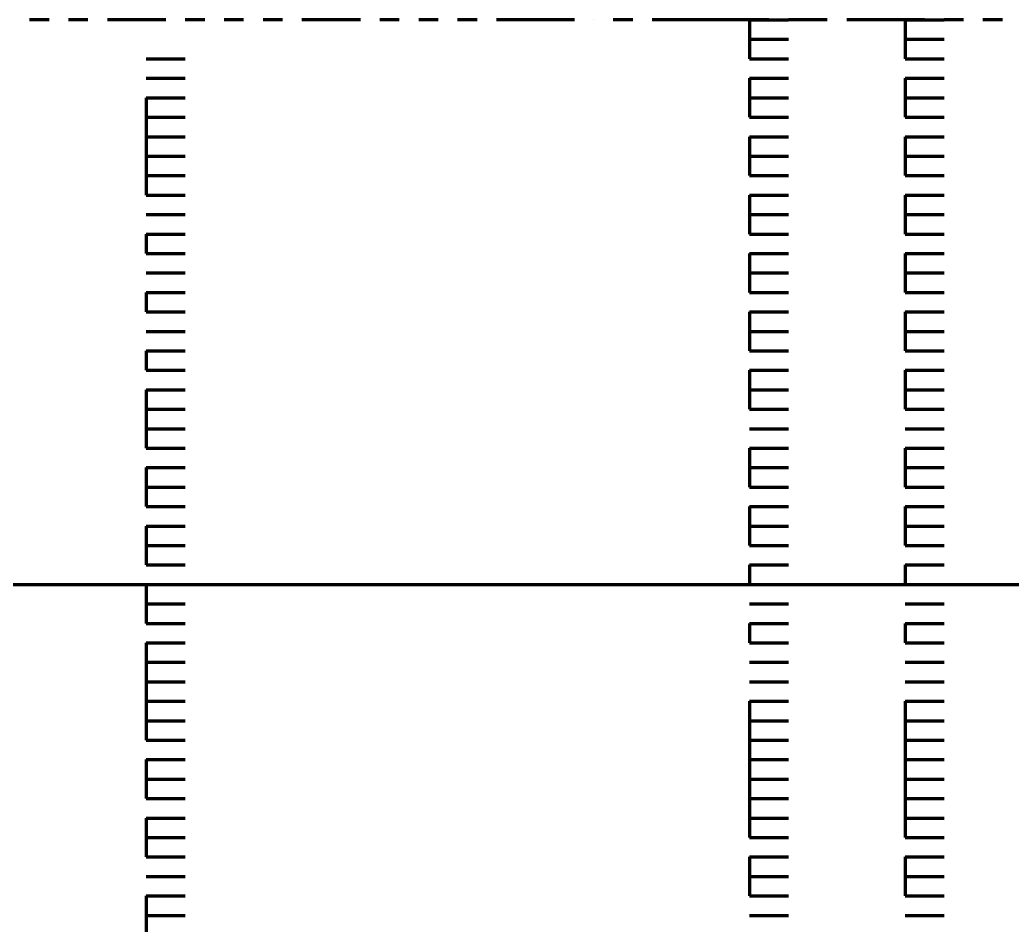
# Model space of a CAD drawing. Header units: inches. Extents: x 16 to 776, y 37 to 575.
# Drawn here: x 264.08 to 272.58, y 338.08 to 345.83 of the extents above; entities that cross this region are included whole.
import ezdxf

# ---------------------------------------------------------------- set-up
doc = ezdxf.new("R2010")
doc.units = ezdxf.units.IN
doc.header["$MEASUREMENT"] = 0
doc.layers.add('P', color=250, linetype='CONTINUOUS', lineweight=100)

msp = doc.modelspace()

# ---------------------------------------------------------------- linework, layer by layer
at = {"layer": 'P', "color": 0, "linetype": 'Continuous'}
for points in [[(264.3333, 345.8333), (264.1667, 345.8333)], [(264.6667, 345.8333), (264.5, 345.8333)], [(265, 345.8333), (264.8333, 345.8333)], [(265.3333, 345.8333), (265, 345.8333)], [(265.6667, 345.8333), (265.5, 345.8333)], [(266, 345.8333), (265.8333, 345.8333)], [(266.3333, 345.8333), (266.1667, 345.8333)], [(266.8333, 345.8333), (266.5, 345.8333)], [(267, 345.8333), (266.8333, 345.8333)], [(267.3333, 345.8333), (267.1667, 345.8333)], [(267.6667, 345.8333), (267.5, 345.8333)], [(268, 345.8333), (267.8333, 345.8333)], [(268.5, 345.8333), (268.1667, 345.8333)], [(268.8333, 345.8333), (268.5, 345.8333)], [(269, 345.8333), (269, 345.8333)], [(269.3333, 345.8333), (269.1667, 345.8333)], [(269.8333, 345.8333), (269.5, 345.8333)], [(270.1667, 345.8333), (269.8333, 345.8333)], [(270.5, 345.8333), (270.1667, 345.8333)], [(270.3333, 345.8333), (270.3333, 345.6667)], [(270.3333, 345.8333), (270.5, 345.8333)], [(270.5, 345.8333), (270.6667, 345.8333)], [(270.8333, 345.8333), (270.6667, 345.8333)], [(271, 345.8333), (270.8333, 345.8333)], [(271.5, 345.8333), (271.1667, 345.8333)], [(271.8333, 345.8333), (271.5, 345.8333)], [(271.6667, 345.8333), (271.6667, 345.6667)], [(271.6667, 345.8333), (271.8333, 345.8333)], [(271.8333, 345.8333), (272, 345.8333)], [(272.1667, 345.8333), (272, 345.8333)], [(272.5, 345.8333), (272.3333, 345.8333)], [(270.3333, 345.6667), (270.5, 345.6667)], [(270.3333, 345.6667), (270.3333, 345.6667)], [(270.3333, 345.6667), (270.5, 345.6667)], [(270.3333, 345.6667), (270.5, 345.6667)], [(270.3333, 345.6667), (270.3333, 345.5)], [(270.3333, 345.6667), (270.5, 345.6667)], [(270.5, 345.6667), (270.6667, 345.6667)], [(270.5, 345.6667), (270.6667, 345.6667)], [(270.5, 345.6667), (270.6667, 345.6667)], [(270.5, 345.6667), (270.6667, 345.6667)], [(271.6667, 345.6667), (271.8333, 345.6667)], [(271.6667, 345.6667), (271.6667, 345.6667)], [(271.6667, 345.6667), (271.8333, 345.6667)], [(271.6667, 345.6667), (271.8333, 345.6667)], [(271.6667, 345.6667), (271.6667, 345.5)], [(271.6667, 345.6667), (271.8333, 345.6667)], [(271.8333, 345.6667), (272, 345.6667)], [(271.8333, 345.6667), (272, 345.6667)], [(271.8333, 345.6667), (272, 345.6667)], [(271.8333, 345.6667), (272, 345.6667)], [(265.1667, 345.5), (265.3333, 345.5)], [(265.3333, 345.5), (265.5, 345.5)], [(270.3333, 345.5), (270.5, 345.5)], [(270.3333, 345.5), (270.5, 345.5)], [(270.5, 345.5), (270.6667, 345.5)], [(270.5, 345.5), (270.6667, 345.5)], [(271.6667, 345.5), (271.8333, 345.5)], [(271.6667, 345.5), (271.8333, 345.5)], [(271.8333, 345.5), (272, 345.5)], [(271.8333, 345.5), (272, 345.5)], [(265.1667, 345.3333), (265.3333, 345.3333)], [(265.1667, 345.3333), (265.3333, 345.3333)], [(265.3333, 345.3333), (265.5, 345.3333)], [(265.3333, 345.3333), (265.5, 345.3333)], [(270.3333, 345.3333), (270.5, 345.3333)], [(270.3333, 345.3333), (270.3333, 345.1667)], [(270.3333, 345.3333), (270.5, 345.3333)], [(270.5, 345.3333), (270.6667, 345.3333)], [(270.5, 345.3333), (270.6667, 345.3333)], [(271.6667, 345.3333), (271.8333, 345.3333)], [(271.6667, 345.3333), (271.6667, 345.1667)], [(271.6667, 345.3333), (271.8333, 345.3333)], [(271.8333, 345.3333), (272, 345.3333)], [(271.8333, 345.3333), (272, 345.3333)], [(265.1667, 345.1667), (265.3333, 345.1667)], [(265.1667, 345.1667), (265.1667, 345.1667)], [(265.1667, 345.1667), (265.3333, 345.1667)], [(265.1667, 345.1667), (265.3333, 345.1667)], [(265.1667, 345.1667), (265.1667, 345)], [(265.1667, 345.1667), (265.3333, 345.1667)], [(265.3333, 345.1667), (265.5, 345.1667)], [(265.3333, 345.1667), (265.5, 345.1667)], [(265.3333, 345.1667), (265.5, 345.1667)], [(265.3333, 345.1667), (265.5, 345.1667)], [(270.3333, 345.1667), (270.5, 345.1667)], [(270.3333, 345.1667), (270.3333, 345.1667)], [(270.3333, 345.1667), (270.5, 345.1667)], [(270.3333, 345.1667), (270.5, 345.1667)], [(270.3333, 345.1667), (270.3333, 345)], [(270.3333, 345.1667), (270.5, 345.1667)], [(270.5, 345.1667), (270.6667, 345.1667)], [(270.5, 345.1667), (270.6667, 345.1667)], [(270.5, 345.1667), (270.6667, 345.1667)], [(270.5, 345.1667), (270.6667, 345.1667)], [(271.6667, 345.1667), (271.8333, 345.1667)], [(271.6667, 345.1667), (271.6667, 345.1667)], [(271.6667, 345.1667), (271.8333, 345.1667)], [(271.6667, 345.1667), (271.8333, 345.1667)], [(271.6667, 345.1667), (271.6667, 345)], [(271.6667, 345.1667), (271.8333, 345.1667)], [(271.8333, 345.1667), (272, 345.1667)], [(271.8333, 345.1667), (272, 345.1667)], [(271.8333, 345.1667), (272, 345.1667)], [(271.8333, 345.1667), (272, 345.1667)], [(265.1667, 345), (265.3333, 345)], [(265.1667, 345), (265.1667, 344.8333)], [(265.1667, 345), (265.3333, 345)], [(265.3333, 345), (265.5, 345)], [(265.3333, 345), (265.5, 345)], [(270.3333, 345), (270.5, 345)], [(270.3333, 345), (270.5, 345)], [(270.5, 345), (270.6667, 345)], [(270.5, 345), (270.6667, 345)], [(271.6667, 345), (271.8333, 345)], [(271.6667, 345), (271.8333, 345)], [(271.8333, 345), (272, 345)], [(271.8333, 345), (272, 345)], [(265.1667, 344.8333), (265.3333, 344.8333)], [(265.1667, 344.8333), (265.3333, 344.8333)], [(265.1667, 344.8333), (265.3333, 344.8333)], [(265.1667, 344.8333), (265.1667, 344.6667)], [(265.1667, 344.8333), (265.3333, 344.8333)], [(265.3333, 344.8333), (265.5, 344.8333)], [(265.3333, 344.8333), (265.5, 344.8333)], [(265.3333, 344.8333), (265.5, 344.8333)], [(265.3333, 344.8333), (265.5, 344.8333)], [(270.3333, 344.8333), (270.5, 344.8333)], [(270.3333, 344.8333), (270.3333, 344.8333)], [(270.3333, 344.8333), (270.5, 344.8333)], [(270.3333, 344.8333), (270.5, 344.8333)], [(270.3333, 344.8333), (270.3333, 344.6667)], [(270.3333, 344.8333), (270.5, 344.8333)], [(270.5, 344.8333), (270.6667, 344.8333)], [(270.5, 344.8333), (270.6667, 344.8333)], [(270.5, 344.8333), (270.6667, 344.8333)], [(270.5, 344.8333), (270.6667, 344.8333)], [(271.6667, 344.8333), (271.8333, 344.8333)], [(271.6667, 344.8333), (271.6667, 344.8333)], [(271.6667, 344.8333), (271.8333, 344.8333)], [(271.6667, 344.8333), (271.8333, 344.8333)], [(271.6667, 344.8333), (271.6667, 344.6667)], [(271.6667, 344.8333), (271.8333, 344.8333)], [(271.8333, 344.8333), (272, 344.8333)], [(271.8333, 344.8333), (272, 344.8333)], [(271.8333, 344.8333), (272, 344.8333)], [(271.8333, 344.8333), (272, 344.8333)], [(265.1667, 344.6667), (265.3333, 344.6667)], [(265.1667, 344.6667), (265.1667, 344.5)], [(265.1667, 344.6667), (265.3333, 344.6667)], [(265.3333, 344.6667), (265.5, 344.6667)], [(265.3333, 344.6667), (265.5, 344.6667)], [(270.3333, 344.6667), (270.5, 344.6667)], [(270.3333, 344.6667), (270.3333, 344.5)], [(270.3333, 344.6667), (270.5, 344.6667)], [(270.5, 344.6667), (270.6667, 344.6667)], [(270.5, 344.6667), (270.6667, 344.6667)], [(271.6667, 344.6667), (271.8333, 344.6667)], [(271.6667, 344.6667), (271.6667, 344.5)], [(271.6667, 344.6667), (271.8333, 344.6667)], [(271.8333, 344.6667), (272, 344.6667)], [(271.8333, 344.6667), (272, 344.6667)], [(265.1667, 344.5), (265.3333, 344.5)], [(265.1667, 344.5), (265.1667, 344.3333)], [(265.1667, 344.5), (265.3333, 344.5)], [(265.3333, 344.5), (265.5, 344.5)], [(265.3333, 344.5), (265.5, 344.5)], [(270.3333, 344.5), (270.5, 344.5)], [(270.3333, 344.5), (270.5, 344.5)], [(270.5, 344.5), (270.6667, 344.5)], [(270.5, 344.5), (270.6667, 344.5)], [(271.6667, 344.5), (271.8333, 344.5)], [(271.6667, 344.5), (271.8333, 344.5)], [(271.8333, 344.5), (272, 344.5)], [(271.8333, 344.5), (272, 344.5)], [(265.1667, 344.3333), (265.3333, 344.3333)], [(265.1667, 344.3333), (265.1667, 344.3333)], [(265.1667, 344.3333), (265.3333, 344.3333)], [(265.1667, 344.3333), (265.3333, 344.3333)], [(265.1667, 344.3333), (265.3333, 344.3333)], [(265.1667, 344.3333), (265.3333, 344.3333)], [(265.3333, 344.3333), (265.5, 344.3333)], [(265.3333, 344.3333), (265.5, 344.3333)], [(265.3333, 344.3333), (265.5, 344.3333)], [(265.3333, 344.3333), (265.5, 344.3333)], [(265.3333, 344.3333), (265.5, 344.3333)], [(270.3333, 344.3333), (270.5, 344.3333)], [(270.3333, 344.3333), (270.3333, 344.3333)], [(270.3333, 344.3333), (270.5, 344.3333)], [(270.3333, 344.3333), (270.5, 344.3333)], [(270.3333, 344.3333), (270.3333, 344.1667)], [(270.3333, 344.3333), (270.5, 344.3333)], [(270.5, 344.3333), (270.6667, 344.3333)], [(270.5, 344.3333), (270.6667, 344.3333)], [(270.5, 344.3333), (270.6667, 344.3333)], [(270.5, 344.3333), (270.6667, 344.3333)], [(271.6667, 344.3333), (271.8333, 344.3333)], [(271.6667, 344.3333), (271.6667, 344.3333)], [(271.6667, 344.3333), (271.8333, 344.3333)], [(271.6667, 344.3333), (271.8333, 344.3333)], [(271.6667, 344.3333), (271.6667, 344.1667)], [(271.6667, 344.3333), (271.8333, 344.3333)], [(271.8333, 344.3333), (272, 344.3333)], [(271.8333, 344.3333), (272, 344.3333)], [(271.8333, 344.3333), (272, 344.3333)], [(271.8333, 344.3333), (272, 344.3333)], [(265.1667, 344.1667), (265.3333, 344.1667)], [(265.1667, 344.1667), (265.3333, 344.1667)], [(265.1667, 344.1667), (265.3333, 344.1667)], [(265.3333, 344.1667), (265.5, 344.1667)], [(265.3333, 344.1667), (265.5, 344.1667)], [(265.3333, 344.1667), (265.5, 344.1667)], [(270.3333, 344.1667), (270.5, 344.1667)], [(270.3333, 344.1667), (270.3333, 344)], [(270.3333, 344.1667), (270.5, 344.1667)], [(270.5, 344.1667), (270.6667, 344.1667)], [(270.5, 344.1667), (270.6667, 344.1667)], [(271.6667, 344.1667), (271.8333, 344.1667)], [(271.6667, 344.1667), (271.6667, 344)], [(271.6667, 344.1667), (271.8333, 344.1667)], [(271.8333, 344.1667), (272, 344.1667)], [(271.8333, 344.1667), (272, 344.1667)], [(265.1667, 344), (265.3333, 344)], [(265.1667, 344), (265.1667, 344)], [(265.1667, 344), (265.3333, 344)], [(265.1667, 344), (265.3333, 344)], [(265.1667, 344), (265.1667, 343.8333)], [(265.1667, 344), (265.3333, 344)], [(265.3333, 344), (265.5, 344)], [(265.3333, 344), (265.5, 344)], [(265.3333, 344), (265.5, 344)], [(265.3333, 344), (265.5, 344)], [(270.3333, 344), (270.5, 344)], [(270.3333, 344), (270.3333, 344)], [(270.3333, 344), (270.5, 344)], [(270.3333, 344), (270.5, 344)], [(270.3333, 344), (270.5, 344)], [(270.5, 344), (270.6667, 344)], [(270.5, 344), (270.6667, 344)], [(270.5, 344), (270.6667, 344)], [(270.5, 344), (270.6667, 344)], [(271.6667, 344), (271.8333, 344)], [(271.6667, 344), (271.6667, 344)], [(271.6667, 344), (271.8333, 344)], [(271.6667, 344), (271.8333, 344)], [(271.6667, 344), (271.8333, 344)], [(271.8333, 344), (272, 344)], [(271.8333, 344), (272, 344)], [(271.8333, 344), (272, 344)], [(271.8333, 344), (272, 344)], [(265.1667, 343.8333), (265.3333, 343.8333)], [(265.1667, 343.8333), (265.3333, 343.8333)], [(265.1667, 343.8333), (265.3333, 343.8333)], [(265.3333, 343.8333), (265.5, 343.8333)], [(265.3333, 343.8333), (265.5, 343.8333)], [(265.3333, 343.8333), (265.5, 343.8333)], [(270.3333, 343.8333), (270.5, 343.8333)], [(270.3333, 343.8333), (270.3333, 343.6667)], [(270.3333, 343.8333), (270.5, 343.8333)], [(270.5, 343.8333), (270.6667, 343.8333)], [(270.5, 343.8333), (270.6667, 343.8333)], [(271.6667, 343.8333), (271.8333, 343.8333)], [(271.6667, 343.8333), (271.6667, 343.6667)], [(271.6667, 343.8333), (271.8333, 343.8333)], [(271.8333, 343.8333), (272, 343.8333)], [(271.8333, 343.8333), (272, 343.8333)], [(265.1667, 343.6667), (265.3333, 343.6667)], [(265.1667, 343.6667), (265.3333, 343.6667)], [(265.1667, 343.6667), (265.3333, 343.6667)], [(265.3333, 343.6667), (265.5, 343.6667)], [(265.3333, 343.6667), (265.5, 343.6667)], [(265.3333, 343.6667), (265.5, 343.6667)], [(270.3333, 343.6667), (270.5, 343.6667)], [(270.3333, 343.6667), (270.3333, 343.5)], [(270.3333, 343.6667), (270.5, 343.6667)], [(270.5, 343.6667), (270.6667, 343.6667)], [(270.5, 343.6667), (270.6667, 343.6667)], [(271.6667, 343.6667), (271.8333, 343.6667)], [(271.6667, 343.6667), (271.6667, 343.5)], [(271.6667, 343.6667), (271.8333, 343.6667)], [(271.8333, 343.6667), (272, 343.6667)], [(271.8333, 343.6667), (272, 343.6667)], [(265.1667, 343.5), (265.3333, 343.5)], [(265.1667, 343.5), (265.1667, 343.5)], [(265.1667, 343.5), (265.3333, 343.5)], [(265.1667, 343.5), (265.3333, 343.5)], [(265.1667, 343.5), (265.1667, 343.3333)], [(265.1667, 343.5), (265.3333, 343.5)], [(265.3333, 343.5), (265.5, 343.5)], [(265.3333, 343.5), (265.5, 343.5)], [(265.3333, 343.5), (265.5, 343.5)], [(265.3333, 343.5), (265.5, 343.5)], [(270.3333, 343.5), (270.5, 343.5)], [(270.3333, 343.5), (270.3333, 343.5)], [(270.3333, 343.5), (270.5, 343.5)], [(270.3333, 343.5), (270.5, 343.5)], [(270.3333, 343.5), (270.5, 343.5)], [(270.5, 343.5), (270.6667, 343.5)], [(270.5, 343.5), (270.6667, 343.5)], [(270.5, 343.5), (270.6667, 343.5)], [(270.5, 343.5), (270.6667, 343.5)], [(271.6667, 343.5), (271.8333, 343.5)], [(271.6667, 343.5), (271.6667, 343.5)], [(271.6667, 343.5), (271.8333, 343.5)], [(271.6667, 343.5), (271.8333, 343.5)], [(271.6667, 343.5), (271.8333, 343.5)], [(271.8333, 343.5), (272, 343.5)], [(271.8333, 343.5), (272, 343.5)], [(271.8333, 343.5), (272, 343.5)], [(271.8333, 343.5), (272, 343.5)], [(265.1667, 343.3333), (265.3333, 343.3333)], [(265.1667, 343.3333), (265.3333, 343.3333)], [(265.1667, 343.3333), (265.3333, 343.3333)], [(265.3333, 343.3333), (265.5, 343.3333)], [(265.3333, 343.3333), (265.5, 343.3333)], [(265.3333, 343.3333), (265.5, 343.3333)], [(270.3333, 343.3333), (270.5, 343.3333)], [(270.3333, 343.3333), (270.3333, 343.1667)], [(270.3333, 343.3333), (270.5, 343.3333)], [(270.5, 343.3333), (270.6667, 343.3333)], [(270.5, 343.3333), (270.6667, 343.3333)], [(271.6667, 343.3333), (271.8333, 343.3333)], [(271.6667, 343.3333), (271.6667, 343.1667)], [(271.6667, 343.3333), (271.8333, 343.3333)], [(271.8333, 343.3333), (272, 343.3333)], [(271.8333, 343.3333), (272, 343.3333)], [(265.1667, 343.1667), (265.3333, 343.1667)], [(265.1667, 343.1667), (265.3333, 343.1667)], [(265.1667, 343.1667), (265.3333, 343.1667)], [(265.3333, 343.1667), (265.5, 343.1667)], [(265.3333, 343.1667), (265.5, 343.1667)], [(265.3333, 343.1667), (265.5, 343.1667)], [(270.3333, 343.1667), (270.5, 343.1667)], [(270.3333, 343.1667), (270.3333, 343)], [(270.3333, 343.1667), (270.5, 343.1667)], [(270.5, 343.1667), (270.6667, 343.1667)], [(270.5, 343.1667), (270.6667, 343.1667)], [(271.6667, 343.1667), (271.8333, 343.1667)], [(271.6667, 343.1667), (271.6667, 343)], [(271.6667, 343.1667), (271.8333, 343.1667)], [(271.8333, 343.1667), (272, 343.1667)], [(271.8333, 343.1667), (272, 343.1667)], [(265.1667, 343), (265.3333, 343)], [(265.1667, 343), (265.1667, 343)], [(265.1667, 343), (265.3333, 343)], [(265.1667, 343), (265.3333, 343)], [(265.1667, 343), (265.1667, 342.8333)], [(265.1667, 343), (265.3333, 343)], [(265.3333, 343), (265.5, 343)], [(265.3333, 343), (265.5, 343)], [(265.3333, 343), (265.5, 343)], [(265.3333, 343), (265.5, 343)], [(270.3333, 343), (270.5, 343)], [(270.3333, 343), (270.3333, 343)], [(270.3333, 343), (270.5, 343)], [(270.3333, 343), (270.5, 343)], [(270.3333, 343), (270.5, 343)], [(270.5, 343), (270.6667, 343)], [(270.5, 343), (270.6667, 343)], [(270.5, 343), (270.6667, 343)], [(270.5, 343), (270.6667, 343)], [(271.6667, 343), (271.8333, 343)], [(271.6667, 343), (271.6667, 343)], [(271.6667, 343), (271.8333, 343)], [(271.6667, 343), (271.8333, 343)], [(271.6667, 343), (271.8333, 343)], [(271.8333, 343), (272, 343)], [(271.8333, 343), (272, 343)], [(271.8333, 343), (272, 343)], [(271.8333, 343), (272, 343)], [(265.1667, 342.8333), (265.3333, 342.8333)], [(265.1667, 342.8333), (265.3333, 342.8333)], [(265.1667, 342.8333), (265.3333, 342.8333)], [(265.3333, 342.8333), (265.5, 342.8333)], [(265.3333, 342.8333), (265.5, 342.8333)], [(265.3333, 342.8333), (265.5, 342.8333)], [(270.3333, 342.8333), (270.5, 342.8333)], [(270.3333, 342.8333), (270.3333, 342.6667)], [(270.3333, 342.8333), (270.5, 342.8333)], [(270.5, 342.8333), (270.6667, 342.8333)], [(270.5, 342.8333), (270.6667, 342.8333)], [(271.6667, 342.8333), (271.8333, 342.8333)], [(271.6667, 342.8333), (271.6667, 342.6667)], [(271.6667, 342.8333), (271.8333, 342.8333)], [(271.8333, 342.8333), (272, 342.8333)], [(271.8333, 342.8333), (272, 342.8333)], [(265.1667, 342.6667), (265.3333, 342.6667)], [(265.1667, 342.6667), (265.3333, 342.6667)], [(265.1667, 342.6667), (265.3333, 342.6667)], [(265.1667, 342.6667), (265.3333, 342.6667)], [(265.1667, 342.6667), (265.1667, 342.5)], [(265.1667, 342.6667), (265.3333, 342.6667)], [(265.3333, 342.6667), (265.5, 342.6667)], [(265.3333, 342.6667), (265.5, 342.6667)], [(265.3333, 342.6667), (265.5, 342.6667)], [(265.3333, 342.6667), (265.5, 342.6667)], [(265.3333, 342.6667), (265.5, 342.6667)], [(270.3333, 342.6667), (270.5, 342.6667)], [(270.3333, 342.6667), (270.3333, 342.6667)], [(270.3333, 342.6667), (270.5, 342.6667)], [(270.3333, 342.6667), (270.5, 342.6667)], [(270.3333, 342.6667), (270.3333, 342.5)], [(270.3333, 342.6667), (270.5, 342.6667)], [(270.5, 342.6667), (270.6667, 342.6667)], [(270.5, 342.6667), (270.6667, 342.6667)], [(270.5, 342.6667), (270.6667, 342.6667)], [(270.5, 342.6667), (270.6667, 342.6667)], [(271.6667, 342.6667), (271.8333, 342.6667)], [(271.6667, 342.6667), (271.6667, 342.6667)], [(271.6667, 342.6667), (271.8333, 342.6667)], [(271.6667, 342.6667), (271.8333, 342.6667)], [(271.6667, 342.6667), (271.6667, 342.5)], [(271.6667, 342.6667), (271.8333, 342.6667)], [(271.8333, 342.6667), (272, 342.6667)], [(271.8333, 342.6667), (272, 342.6667)], [(271.8333, 342.6667), (272, 342.6667)], [(271.8333, 342.6667), (272, 342.6667)], [(265.1667, 342.5), (265.3333, 342.5)], [(265.1667, 342.5), (265.1667, 342.3333)], [(265.1667, 342.5), (265.3333, 342.5)], [(265.3333, 342.5), (265.5, 342.5)], [(265.3333, 342.5), (265.5, 342.5)], [(270.3333, 342.5), (270.5, 342.5)], [(270.3333, 342.5), (270.5, 342.5)], [(270.3333, 342.5), (270.5, 342.5)], [(270.5, 342.5), (270.6667, 342.5)], [(270.5, 342.5), (270.6667, 342.5)], [(270.5, 342.5), (270.6667, 342.5)], [(271.6667, 342.5), (271.8333, 342.5)], [(271.6667, 342.5), (271.8333, 342.5)], [(271.6667, 342.5), (271.8333, 342.5)], [(271.8333, 342.5), (272, 342.5)], [(271.8333, 342.5), (272, 342.5)], [(271.8333, 342.5), (272, 342.5)], [(265.1667, 342.3333), (265.3333, 342.3333)], [(265.1667, 342.3333), (265.1667, 342.1667)], [(265.1667, 342.3333), (265.3333, 342.3333)], [(265.3333, 342.3333), (265.5, 342.3333)], [(265.3333, 342.3333), (265.5, 342.3333)], [(270.3333, 342.3333), (270.5, 342.3333)], [(270.3333, 342.3333), (270.5, 342.3333)], [(270.3333, 342.3333), (270.5, 342.3333)], [(270.5, 342.3333), (270.6667, 342.3333)], [(270.5, 342.3333), (270.6667, 342.3333)], [(270.5, 342.3333), (270.6667, 342.3333)], [(271.6667, 342.3333), (271.8333, 342.3333)], [(271.6667, 342.3333), (271.8333, 342.3333)], [(271.6667, 342.3333), (271.8333, 342.3333)], [(271.8333, 342.3333), (272, 342.3333)], [(271.8333, 342.3333), (272, 342.3333)], [(271.8333, 342.3333), (272, 342.3333)], [(265.1667, 342.1667), (265.3333, 342.1667)], [(265.1667, 342.1667), (265.1667, 342.1667)], [(265.1667, 342.1667), (265.3333, 342.1667)], [(265.1667, 342.1667), (265.3333, 342.1667)], [(265.1667, 342.1667), (265.3333, 342.1667)], [(265.3333, 342.1667), (265.5, 342.1667)], [(265.3333, 342.1667), (265.5, 342.1667)], [(265.3333, 342.1667), (265.5, 342.1667)], [(265.3333, 342.1667), (265.5, 342.1667)], [(270.3333, 342.1667), (270.5, 342.1667)], [(270.3333, 342.1667), (270.3333, 342.1667)], [(270.3333, 342.1667), (270.5, 342.1667)], [(270.3333, 342.1667), (270.5, 342.1667)], [(270.3333, 342.1667), (270.3333, 342)], [(270.3333, 342.1667), (270.5, 342.1667)], [(270.5, 342.1667), (270.6667, 342.1667)], [(270.5, 342.1667), (270.6667, 342.1667)], [(270.5, 342.1667), (270.6667, 342.1667)], [(270.5, 342.1667), (270.6667, 342.1667)], [(271.6667, 342.1667), (271.8333, 342.1667)], [(271.6667, 342.1667), (271.6667, 342.1667)], [(271.6667, 342.1667), (271.8333, 342.1667)], [(271.6667, 342.1667), (271.8333, 342.1667)], [(271.6667, 342.1667), (271.6667, 342)], [(271.6667, 342.1667), (271.8333, 342.1667)], [(271.8333, 342.1667), (272, 342.1667)], [(271.8333, 342.1667), (272, 342.1667)], [(271.8333, 342.1667), (272, 342.1667)], [(271.8333, 342.1667), (272, 342.1667)], [(265.1667, 342), (265.3333, 342)], [(265.1667, 342), (265.1667, 341.8333)], [(265.1667, 342), (265.3333, 342)], [(265.3333, 342), (265.5, 342)], [(265.3333, 342), (265.5, 342)], [(270.3333, 342), (270.5, 342)], [(270.3333, 342), (270.3333, 341.8333)], [(270.3333, 342), (270.5, 342)], [(270.5, 342), (270.6667, 342)], [(270.5, 342), (270.6667, 342)], [(271.6667, 342), (271.8333, 342)], [(271.6667, 342), (271.6667, 341.8333)], [(271.6667, 342), (271.8333, 342)], [(271.8333, 342), (272, 342)], [(271.8333, 342), (272, 342)], [(265.1667, 341.8333), (265.3333, 341.8333)], [(265.1667, 341.8333), (265.1667, 341.8333)], [(265.1667, 341.8333), (265.3333, 341.8333)], [(265.1667, 341.8333), (265.3333, 341.8333)], [(265.1667, 341.8333), (265.1667, 341.6667)], [(265.1667, 341.8333), (265.3333, 341.8333)], [(265.3333, 341.8333), (265.5, 341.8333)], [(265.3333, 341.8333), (265.5, 341.8333)], [(265.3333, 341.8333), (265.5, 341.8333)], [(265.3333, 341.8333), (265.5, 341.8333)], [(270.3333, 341.8333), (270.5, 341.8333)], [(270.3333, 341.8333), (270.5, 341.8333)], [(270.3333, 341.8333), (270.5, 341.8333)], [(270.3333, 341.8333), (270.5, 341.8333)], [(270.3333, 341.8333), (270.5, 341.8333)], [(270.3333, 341.8333), (270.5, 341.8333)], [(270.5, 341.8333), (270.6667, 341.8333)], [(270.5, 341.8333), (270.6667, 341.8333)], [(270.5, 341.8333), (270.6667, 341.8333)], [(270.5, 341.8333), (270.6667, 341.8333)], [(270.5, 341.8333), (270.6667, 341.8333)], [(270.5, 341.8333), (270.6667, 341.8333)], [(271.6667, 341.8333), (271.8333, 341.8333)], [(271.6667, 341.8333), (271.8333, 341.8333)], [(271.6667, 341.8333), (271.8333, 341.8333)], [(271.6667, 341.8333), (271.8333, 341.8333)], [(271.6667, 341.8333), (271.8333, 341.8333)], [(271.6667, 341.8333), (271.8333, 341.8333)], [(271.8333, 341.8333), (272, 341.8333)], [(271.8333, 341.8333), (272, 341.8333)], [(271.8333, 341.8333), (272, 341.8333)], [(271.8333, 341.8333), (272, 341.8333)], [(271.8333, 341.8333), (272, 341.8333)], [(271.8333, 341.8333), (272, 341.8333)], [(265.1667, 341.6667), (265.3333, 341.6667)], [(265.1667, 341.6667), (265.3333, 341.6667)], [(265.3333, 341.6667), (265.5, 341.6667)], [(265.3333, 341.6667), (265.5, 341.6667)], [(270.3333, 341.6667), (270.5, 341.6667)], [(270.3333, 341.6667), (270.3333, 341.5)], [(270.3333, 341.6667), (270.5, 341.6667)], [(270.5, 341.6667), (270.6667, 341.6667)], [(270.5, 341.6667), (270.6667, 341.6667)], [(271.6667, 341.6667), (271.8333, 341.6667)], [(271.6667, 341.6667), (271.6667, 341.5)], [(271.6667, 341.6667), (271.8333, 341.6667)], [(271.8333, 341.6667), (272, 341.6667)], [(271.8333, 341.6667), (272, 341.6667)], [(265.1667, 341.5), (265.3333, 341.5)], [(265.1667, 341.5), (265.1667, 341.3333)], [(265.1667, 341.5), (265.3333, 341.5)], [(265.3333, 341.5), (265.5, 341.5)], [(265.3333, 341.5), (265.5, 341.5)], [(270.3333, 341.5), (270.5, 341.5)], [(270.3333, 341.5), (270.3333, 341.3333)], [(270.3333, 341.5), (270.5, 341.5)], [(270.5, 341.5), (270.6667, 341.5)], [(270.5, 341.5), (270.6667, 341.5)], [(271.6667, 341.5), (271.8333, 341.5)], [(271.6667, 341.5), (271.6667, 341.3333)], [(271.6667, 341.5), (271.8333, 341.5)], [(271.8333, 341.5), (272, 341.5)], [(271.8333, 341.5), (272, 341.5)], [(265.1667, 341.3333), (265.3333, 341.3333)], [(265.1667, 341.3333), (265.1667, 341.3333)], [(265.1667, 341.3333), (265.3333, 341.3333)], [(265.1667, 341.3333), (265.3333, 341.3333)], [(265.1667, 341.3333), (265.1667, 341.1667)], [(265.1667, 341.3333), (265.3333, 341.3333)], [(265.3333, 341.3333), (265.5, 341.3333)], [(265.3333, 341.3333), (265.5, 341.3333)], [(265.3333, 341.3333), (265.5, 341.3333)], [(265.3333, 341.3333), (265.5, 341.3333)], [(270.3333, 341.3333), (270.5, 341.3333)], [(270.3333, 341.3333), (270.5, 341.3333)], [(270.3333, 341.3333), (270.5, 341.3333)], [(270.3333, 341.3333), (270.5, 341.3333)], [(270.3333, 341.3333), (270.5, 341.3333)], [(270.3333, 341.3333), (270.5, 341.3333)], [(270.5, 341.3333), (270.6667, 341.3333)], [(270.5, 341.3333), (270.6667, 341.3333)], [(270.5, 341.3333), (270.6667, 341.3333)], [(270.5, 341.3333), (270.6667, 341.3333)], [(270.5, 341.3333), (270.6667, 341.3333)], [(270.5, 341.3333), (270.6667, 341.3333)], [(271.6667, 341.3333), (271.8333, 341.3333)], [(271.6667, 341.3333), (271.8333, 341.3333)], [(271.6667, 341.3333), (271.8333, 341.3333)], [(271.6667, 341.3333), (271.8333, 341.3333)], [(271.6667, 341.3333), (271.8333, 341.3333)], [(271.6667, 341.3333), (271.8333, 341.3333)], [(271.8333, 341.3333), (272, 341.3333)], [(271.8333, 341.3333), (272, 341.3333)], [(271.8333, 341.3333), (272, 341.3333)], [(271.8333, 341.3333), (272, 341.3333)], [(271.8333, 341.3333), (272, 341.3333)], [(271.8333, 341.3333), (272, 341.3333)], [(265.1667, 341.1667), (265.3333, 341.1667)], [(265.1667, 341.1667), (265.3333, 341.1667)], [(265.3333, 341.1667), (265.5, 341.1667)], [(265.3333, 341.1667), (265.5, 341.1667)], [(270.3333, 341.1667), (270.5, 341.1667)], [(270.3333, 341.1667), (270.3333, 341)], [(270.3333, 341.1667), (270.5, 341.1667)], [(270.5, 341.1667), (270.6667, 341.1667)], [(270.5, 341.1667), (270.6667, 341.1667)], [(271.6667, 341.1667), (271.8333, 341.1667)], [(271.6667, 341.1667), (271.6667, 341)], [(271.6667, 341.1667), (271.8333, 341.1667)], [(271.8333, 341.1667), (272, 341.1667)], [(271.8333, 341.1667), (272, 341.1667)], [(257.5, 341), (278.1667, 341)], [(265.1667, 341), (265.3333, 341)], [(265.1667, 341), (265.1667, 341)], [(265.1667, 341), (265.3333, 341)], [(265.1667, 341), (265.3333, 341)], [(265.1667, 341), (265.1667, 340.8333)], [(265.1667, 341), (265.3333, 341)], [(265.3333, 341), (265.5, 341)], [(265.3333, 341), (265.5, 341)], [(265.3333, 341), (265.5, 341)], [(265.3333, 341), (265.5, 341)], [(270.3333, 341), (270.5, 341)], [(270.3333, 341), (270.3333, 341)], [(270.3333, 341), (270.5, 341)], [(270.3333, 341), (270.5, 341)], [(270.3333, 341), (270.5, 341)], [(270.3333, 341), (270.5, 341)], [(270.5, 341), (270.6667, 341)], [(270.5, 341), (270.6667, 341)], [(270.5, 341), (270.6667, 341)], [(270.5, 341), (270.6667, 341)], [(270.5, 341), (270.6667, 341)], [(271.6667, 341), (271.8333, 341)], [(271.6667, 341), (271.6667, 341)], [(271.6667, 341), (271.8333, 341)], [(271.6667, 341), (271.8333, 341)], [(271.6667, 341), (271.8333, 341)], [(271.6667, 341), (271.8333, 341)], [(271.8333, 341), (272, 341)], [(271.8333, 341), (272, 341)], [(271.8333, 341), (272, 341)], [(271.8333, 341), (272, 341)], [(271.8333, 341), (272, 341)], [(265.1667, 340.8333), (265.3333, 340.8333)], [(265.1667, 340.8333), (265.1667, 340.6667)], [(265.1667, 340.8333), (265.3333, 340.8333)], [(265.3333, 340.8333), (265.5, 340.8333)], [(265.3333, 340.8333), (265.5, 340.8333)], [(270.3333, 340.8333), (270.5, 340.8333)], [(270.3333, 340.8333), (270.5, 340.8333)], [(270.3333, 340.8333), (270.5, 340.8333)], [(270.5, 340.8333), (270.6667, 340.8333)], [(270.5, 340.8333), (270.6667, 340.8333)], [(270.5, 340.8333), (270.6667, 340.8333)], [(271.6667, 340.8333), (271.8333, 340.8333)], [(271.6667, 340.8333), (271.8333, 340.8333)], [(271.6667, 340.8333), (271.8333, 340.8333)], [(271.8333, 340.8333), (272, 340.8333)], [(271.8333, 340.8333), (272, 340.8333)], [(271.8333, 340.8333), (272, 340.8333)], [(265.1667, 340.6667), (265.3333, 340.6667)], [(265.1667, 340.6667), (265.3333, 340.6667)], [(265.3333, 340.6667), (265.5, 340.6667)], [(265.3333, 340.6667), (265.5, 340.6667)], [(270.3333, 340.6667), (270.5, 340.6667)], [(270.3333, 340.6667), (270.3333, 340.5)], [(270.3333, 340.6667), (270.5, 340.6667)], [(270.5, 340.6667), (270.6667, 340.6667)], [(270.5, 340.6667), (270.6667, 340.6667)], [(271.6667, 340.6667), (271.8333, 340.6667)], [(271.6667, 340.6667), (271.6667, 340.5)], [(271.6667, 340.6667), (271.8333, 340.6667)], [(271.8333, 340.6667), (272, 340.6667)], [(271.8333, 340.6667), (272, 340.6667)], [(265.1667, 340.5), (265.3333, 340.5)], [(265.1667, 340.5), (265.1667, 340.5)], [(265.1667, 340.5), (265.3333, 340.5)], [(265.1667, 340.5), (265.3333, 340.5)], [(265.1667, 340.5), (265.1667, 340.3333)], [(265.1667, 340.5), (265.3333, 340.5)], [(265.3333, 340.5), (265.5, 340.5)], [(265.3333, 340.5), (265.5, 340.5)], [(265.3333, 340.5), (265.5, 340.5)], [(265.3333, 340.5), (265.5, 340.5)], [(270.3333, 340.5), (270.5, 340.5)], [(270.3333, 340.5), (270.3333, 340.5)], [(270.3333, 340.5), (270.5, 340.5)], [(270.3333, 340.5), (270.5, 340.5)], [(270.3333, 340.5), (270.5, 340.5)], [(270.3333, 340.5), (270.5, 340.5)], [(270.5, 340.5), (270.6667, 340.5)], [(270.5, 340.5), (270.6667, 340.5)], [(270.5, 340.5), (270.6667, 340.5)], [(270.5, 340.5), (270.6667, 340.5)], [(270.5, 340.5), (270.6667, 340.5)], [(271.6667, 340.5), (271.8333, 340.5)], [(271.6667, 340.5), (271.6667, 340.5)], [(271.6667, 340.5), (271.8333, 340.5)], [(271.6667, 340.5), (271.8333, 340.5)], [(271.6667, 340.5), (271.8333, 340.5)], [(271.6667, 340.5), (271.8333, 340.5)], [(271.8333, 340.5), (272, 340.5)], [(271.8333, 340.5), (272, 340.5)], [(271.8333, 340.5), (272, 340.5)], [(271.8333, 340.5), (272, 340.5)], [(271.8333, 340.5), (272, 340.5)], [(265.1667, 340.3333), (265.3333, 340.3333)], [(265.1667, 340.3333), (265.1667, 340.1667)], [(265.1667, 340.3333), (265.3333, 340.3333)], [(265.3333, 340.3333), (265.5, 340.3333)], [(265.3333, 340.3333), (265.5, 340.3333)], [(270.3333, 340.3333), (270.5, 340.3333)], [(270.3333, 340.3333), (270.5, 340.3333)], [(270.3333, 340.3333), (270.5, 340.3333)], [(270.3333, 340.3333), (270.5, 340.3333)], [(270.5, 340.3333), (270.6667, 340.3333)], [(270.5, 340.3333), (270.6667, 340.3333)], [(270.5, 340.3333), (270.6667, 340.3333)], [(270.5, 340.3333), (270.6667, 340.3333)], [(271.6667, 340.3333), (271.8333, 340.3333)], [(271.6667, 340.3333), (271.8333, 340.3333)], [(271.6667, 340.3333), (271.8333, 340.3333)], [(271.6667, 340.3333), (271.8333, 340.3333)], [(271.8333, 340.3333), (272, 340.3333)], [(271.8333, 340.3333), (272, 340.3333)], [(271.8333, 340.3333), (272, 340.3333)], [(271.8333, 340.3333), (272, 340.3333)], [(265.1667, 340.1667), (265.3333, 340.1667)], [(265.1667, 340.1667), (265.1667, 340)], [(265.1667, 340.1667), (265.3333, 340.1667)], [(265.3333, 340.1667), (265.5, 340.1667)], [(265.3333, 340.1667), (265.5, 340.1667)], [(270.3333, 340.1667), (270.5, 340.1667)], [(270.3333, 340.1667), (270.5, 340.1667)], [(270.3333, 340.1667), (270.5, 340.1667)], [(270.5, 340.1667), (270.6667, 340.1667)], [(270.5, 340.1667), (270.6667, 340.1667)], [(270.5, 340.1667), (270.6667, 340.1667)], [(271.6667, 340.1667), (271.8333, 340.1667)], [(271.6667, 340.1667), (271.8333, 340.1667)], [(271.6667, 340.1667), (271.8333, 340.1667)], [(271.8333, 340.1667), (272, 340.1667)], [(271.8333, 340.1667), (272, 340.1667)], [(271.8333, 340.1667), (272, 340.1667)], [(265.1667, 340), (265.3333, 340)], [(265.1667, 340), (265.3333, 340)], [(265.1667, 340), (265.3333, 340)], [(265.1667, 340), (265.1667, 339.8333)], [(265.1667, 340), (265.3333, 340)], [(265.3333, 340), (265.5, 340)], [(265.3333, 340), (265.5, 340)], [(265.3333, 340), (265.5, 340)], [(265.3333, 340), (265.5, 340)], [(270.3333, 340), (270.5, 340)], [(270.3333, 340), (270.3333, 340)], [(270.3333, 340), (270.5, 340)], [(270.3333, 340), (270.5, 340)], [(270.3333, 340), (270.3333, 339.8333)], [(270.3333, 340), (270.5, 340)], [(270.5, 340), (270.6667, 340)], [(270.5, 340), (270.6667, 340)], [(270.5, 340), (270.6667, 340)], [(270.5, 340), (270.6667, 340)], [(271.6667, 340), (271.8333, 340)], [(271.6667, 340), (271.6667, 340)], [(271.6667, 340), (271.8333, 340)], [(271.6667, 340), (271.8333, 340)], [(271.6667, 340), (271.6667, 339.8333)], [(271.6667, 340), (271.8333, 340)], [(271.8333, 340), (272, 340)], [(271.8333, 340), (272, 340)], [(271.8333, 340), (272, 340)], [(271.8333, 340), (272, 340)], [(265.1667, 339.8333), (265.3333, 339.8333)], [(265.1667, 339.8333), (265.1667, 339.6667)], [(265.1667, 339.8333), (265.3333, 339.8333)], [(265.3333, 339.8333), (265.5, 339.8333)], [(265.3333, 339.8333), (265.5, 339.8333)], [(270.3333, 339.8333), (270.5, 339.8333)], [(270.3333, 339.8333), (270.3333, 339.6667)], [(270.3333, 339.8333), (270.5, 339.8333)], [(270.5, 339.8333), (270.6667, 339.8333)], [(270.5, 339.8333), (270.6667, 339.8333)], [(271.6667, 339.8333), (271.8333, 339.8333)], [(271.6667, 339.8333), (271.6667, 339.6667)], [(271.6667, 339.8333), (271.8333, 339.8333)], [(271.8333, 339.8333), (272, 339.8333)], [(271.8333, 339.8333), (272, 339.8333)], [(265.1667, 339.6667), (265.3333, 339.6667)], [(265.1667, 339.6667), (265.1667, 339.6667)], [(265.1667, 339.6667), (265.3333, 339.6667)], [(265.1667, 339.6667), (265.3333, 339.6667)], [(265.1667, 339.6667), (265.3333, 339.6667)], [(265.3333, 339.6667), (265.5, 339.6667)], [(265.3333, 339.6667), (265.5, 339.6667)], [(265.3333, 339.6667), (265.5, 339.6667)], [(265.3333, 339.6667), (265.5, 339.6667)], [(270.3333, 339.6667), (270.5, 339.6667)], [(270.3333, 339.6667), (270.5, 339.6667)], [(270.3333, 339.6667), (270.5, 339.6667)], [(270.3333, 339.6667), (270.3333, 339.5)], [(270.3333, 339.6667), (270.5, 339.6667)], [(270.5, 339.6667), (270.6667, 339.6667)], [(270.5, 339.6667), (270.6667, 339.6667)], [(270.5, 339.6667), (270.6667, 339.6667)], [(270.5, 339.6667), (270.6667, 339.6667)], [(271.6667, 339.6667), (271.8333, 339.6667)], [(271.6667, 339.6667), (271.8333, 339.6667)], [(271.6667, 339.6667), (271.8333, 339.6667)], [(271.6667, 339.6667), (271.6667, 339.5)], [(271.6667, 339.6667), (271.8333, 339.6667)], [(271.8333, 339.6667), (272, 339.6667)], [(271.8333, 339.6667), (272, 339.6667)], [(271.8333, 339.6667), (272, 339.6667)], [(271.8333, 339.6667), (272, 339.6667)], [(265.1667, 339.5), (265.3333, 339.5)], [(265.1667, 339.5), (265.1667, 339.3333)], [(265.1667, 339.5), (265.3333, 339.5)], [(265.3333, 339.5), (265.5, 339.5)], [(265.3333, 339.5), (265.5, 339.5)], [(270.3333, 339.5), (270.5, 339.5)], [(270.3333, 339.5), (270.3333, 339.3333)], [(270.3333, 339.5), (270.5, 339.5)], [(270.5, 339.5), (270.6667, 339.5)], [(270.5, 339.5), (270.6667, 339.5)], [(271.6667, 339.5), (271.8333, 339.5)], [(271.6667, 339.5), (271.6667, 339.3333)], [(271.6667, 339.5), (271.8333, 339.5)], [(271.8333, 339.5), (272, 339.5)], [(271.8333, 339.5), (272, 339.5)], [(265.1667, 339.3333), (265.3333, 339.3333)], [(265.1667, 339.3333), (265.1667, 339.1667)], [(265.1667, 339.3333), (265.3333, 339.3333)], [(265.3333, 339.3333), (265.5, 339.3333)], [(265.3333, 339.3333), (265.5, 339.3333)], [(270.3333, 339.3333), (270.5, 339.3333)], [(270.3333, 339.3333), (270.3333, 339.1667)], [(270.3333, 339.3333), (270.5, 339.3333)], [(270.5, 339.3333), (270.6667, 339.3333)], [(270.5, 339.3333), (270.6667, 339.3333)], [(271.6667, 339.3333), (271.8333, 339.3333)], [(271.6667, 339.3333), (271.6667, 339.1667)], [(271.6667, 339.3333), (271.8333, 339.3333)], [(271.8333, 339.3333), (272, 339.3333)], [(271.8333, 339.3333), (272, 339.3333)], [(265.1667, 339.1667), (265.3333, 339.1667)], [(265.1667, 339.1667), (265.1667, 339.1667)], [(265.1667, 339.1667), (265.3333, 339.1667)], [(265.1667, 339.1667), (265.3333, 339.1667)], [(265.1667, 339.1667), (265.3333, 339.1667)], [(265.3333, 339.1667), (265.5, 339.1667)], [(265.3333, 339.1667), (265.5, 339.1667)], [(265.3333, 339.1667), (265.5, 339.1667)], [(265.3333, 339.1667), (265.5, 339.1667)], [(270.3333, 339.1667), (270.5, 339.1667)], [(270.3333, 339.1667), (270.5, 339.1667)], [(270.3333, 339.1667), (270.5, 339.1667)], [(270.3333, 339.1667), (270.3333, 339)], [(270.3333, 339.1667), (270.5, 339.1667)], [(270.5, 339.1667), (270.6667, 339.1667)], [(270.5, 339.1667), (270.6667, 339.1667)], [(270.5, 339.1667), (270.6667, 339.1667)], [(270.5, 339.1667), (270.6667, 339.1667)], [(271.6667, 339.1667), (271.8333, 339.1667)], [(271.6667, 339.1667), (271.8333, 339.1667)], [(271.6667, 339.1667), (271.8333, 339.1667)], [(271.6667, 339.1667), (271.6667, 339)], [(271.6667, 339.1667), (271.8333, 339.1667)], [(271.8333, 339.1667), (272, 339.1667)], [(271.8333, 339.1667), (272, 339.1667)], [(271.8333, 339.1667), (272, 339.1667)], [(271.8333, 339.1667), (272, 339.1667)], [(265.1667, 339), (265.3333, 339)], [(265.1667, 339), (265.1667, 338.8333)], [(265.1667, 339), (265.3333, 339)], [(265.3333, 339), (265.5, 339)], [(265.3333, 339), (265.5, 339)], [(270.3333, 339), (270.5, 339)], [(270.3333, 339), (270.3333, 338.8333)], [(270.3333, 339), (270.5, 339)], [(270.5, 339), (270.6667, 339)], [(270.5, 339), (270.6667, 339)], [(271.6667, 339), (271.8333, 339)], [(271.6667, 339), (271.6667, 338.8333)], [(271.6667, 339), (271.8333, 339)], [(271.8333, 339), (272, 339)], [(271.8333, 339), (272, 339)], [(265.1667, 338.8333), (265.3333, 338.8333)], [(265.1667, 338.8333), (265.1667, 338.8333)], [(265.1667, 338.8333), (265.3333, 338.8333)], [(265.1667, 338.8333), (265.3333, 338.8333)], [(265.1667, 338.8333), (265.1667, 338.6667)], [(265.1667, 338.8333), (265.3333, 338.8333)], [(265.3333, 338.8333), (265.5, 338.8333)], [(265.3333, 338.8333), (265.5, 338.8333)], [(265.3333, 338.8333), (265.5, 338.8333)], [(265.3333, 338.8333), (265.5, 338.8333)], [(270.3333, 338.8333), (270.5, 338.8333)], [(270.3333, 338.8333), (270.3333, 338.8333)], [(270.3333, 338.8333), (270.5, 338.8333)], [(270.3333, 338.8333), (270.5, 338.8333)], [(270.3333, 338.8333), (270.5, 338.8333)], [(270.5, 338.8333), (270.6667, 338.8333)], [(270.5, 338.8333), (270.6667, 338.8333)], [(270.5, 338.8333), (270.6667, 338.8333)], [(270.5, 338.8333), (270.6667, 338.8333)], [(271.6667, 338.8333), (271.8333, 338.8333)], [(271.6667, 338.8333), (271.6667, 338.8333)], [(271.6667, 338.8333), (271.8333, 338.8333)], [(271.6667, 338.8333), (271.8333, 338.8333)], [(271.6667, 338.8333), (271.8333, 338.8333)], [(271.8333, 338.8333), (272, 338.8333)], [(271.8333, 338.8333), (272, 338.8333)], [(271.8333, 338.8333), (272, 338.8333)], [(271.8333, 338.8333), (272, 338.8333)], [(265.1667, 338.6667), (265.3333, 338.6667)], [(265.1667, 338.6667), (265.3333, 338.6667)], [(265.1667, 338.6667), (265.3333, 338.6667)], [(265.3333, 338.6667), (265.5, 338.6667)], [(265.3333, 338.6667), (265.5, 338.6667)], [(265.3333, 338.6667), (265.5, 338.6667)], [(270.3333, 338.6667), (270.5, 338.6667)], [(270.3333, 338.6667), (270.3333, 338.5)], [(270.3333, 338.6667), (270.5, 338.6667)], [(270.5, 338.6667), (270.6667, 338.6667)], [(270.5, 338.6667), (270.6667, 338.6667)], [(271.6667, 338.6667), (271.8333, 338.6667)], [(271.6667, 338.6667), (271.6667, 338.5)], [(271.6667, 338.6667), (271.8333, 338.6667)], [(271.8333, 338.6667), (272, 338.6667)], [(271.8333, 338.6667), (272, 338.6667)], [(265.1667, 338.5), (265.3333, 338.5)], [(265.1667, 338.5), (265.3333, 338.5)], [(265.1667, 338.5), (265.3333, 338.5)], [(265.3333, 338.5), (265.5, 338.5)], [(265.3333, 338.5), (265.5, 338.5)], [(265.3333, 338.5), (265.5, 338.5)], [(270.3333, 338.5), (270.5, 338.5)], [(270.3333, 338.5), (270.3333, 338.3333)], [(270.3333, 338.5), (270.5, 338.5)], [(270.5, 338.5), (270.6667, 338.5)], [(270.5, 338.5), (270.6667, 338.5)], [(271.6667, 338.5), (271.8333, 338.5)], [(271.6667, 338.5), (271.6667, 338.3333)], [(271.6667, 338.5), (271.8333, 338.5)], [(271.8333, 338.5), (272, 338.5)], [(271.8333, 338.5), (272, 338.5)], [(265.1667, 338.3333), (265.3333, 338.3333)], [(265.1667, 338.3333), (265.1667, 338.3333)], [(265.1667, 338.3333), (265.3333, 338.3333)], [(265.1667, 338.3333), (265.3333, 338.3333)], [(265.1667, 338.3333), (265.1667, 338.1667)], [(265.1667, 338.3333), (265.3333, 338.3333)], [(265.3333, 338.3333), (265.5, 338.3333)], [(265.3333, 338.3333), (265.5, 338.3333)], [(265.3333, 338.3333), (265.5, 338.3333)], [(265.3333, 338.3333), (265.5, 338.3333)], [(270.3333, 338.3333), (270.5, 338.3333)], [(270.3333, 338.3333), (270.3333, 338.3333)], [(270.3333, 338.3333), (270.5, 338.3333)], [(270.3333, 338.3333), (270.5, 338.3333)], [(270.3333, 338.3333), (270.5, 338.3333)], [(270.3333, 338.3333), (270.5, 338.3333)], [(270.5, 338.3333), (270.6667, 338.3333)], [(270.5, 338.3333), (270.6667, 338.3333)], [(270.5, 338.3333), (270.6667, 338.3333)], [(270.5, 338.3333), (270.6667, 338.3333)], [(270.5, 338.3333), (270.6667, 338.3333)], [(271.6667, 338.3333), (271.8333, 338.3333)], [(271.6667, 338.3333), (271.6667, 338.3333)], [(271.6667, 338.3333), (271.8333, 338.3333)], [(271.6667, 338.3333), (271.8333, 338.3333)], [(271.6667, 338.3333), (271.8333, 338.3333)], [(271.6667, 338.3333), (271.8333, 338.3333)], [(271.8333, 338.3333), (272, 338.3333)], [(271.8333, 338.3333), (272, 338.3333)], [(271.8333, 338.3333), (272, 338.3333)], [(271.8333, 338.3333), (272, 338.3333)], [(271.8333, 338.3333), (272, 338.3333)], [(265.1667, 338.1667), (265.3333, 338.1667)], [(265.1667, 338.1667), (265.1667, 338)], [(265.1667, 338.1667), (265.3333, 338.1667)], [(265.3333, 338.1667), (265.5, 338.1667)], [(265.3333, 338.1667), (265.5, 338.1667)], [(270.3333, 338.1667), (270.5, 338.1667)], [(270.3333, 338.1667), (270.5, 338.1667)], [(270.3333, 338.1667), (270.5, 338.1667)], [(270.5, 338.1667), (270.6667, 338.1667)], [(270.5, 338.1667), (270.6667, 338.1667)], [(270.5, 338.1667), (270.6667, 338.1667)], [(271.6667, 338.1667), (271.8333, 338.1667)], [(271.6667, 338.1667), (271.8333, 338.1667)], [(271.6667, 338.1667), (271.8333, 338.1667)], [(271.8333, 338.1667), (272, 338.1667)], [(271.8333, 338.1667), (272, 338.1667)], [(271.8333, 338.1667), (272, 338.1667)]]:
    msp.add_lwpolyline(points, dxfattribs=at)

doc.saveas('drawing.dxf')
